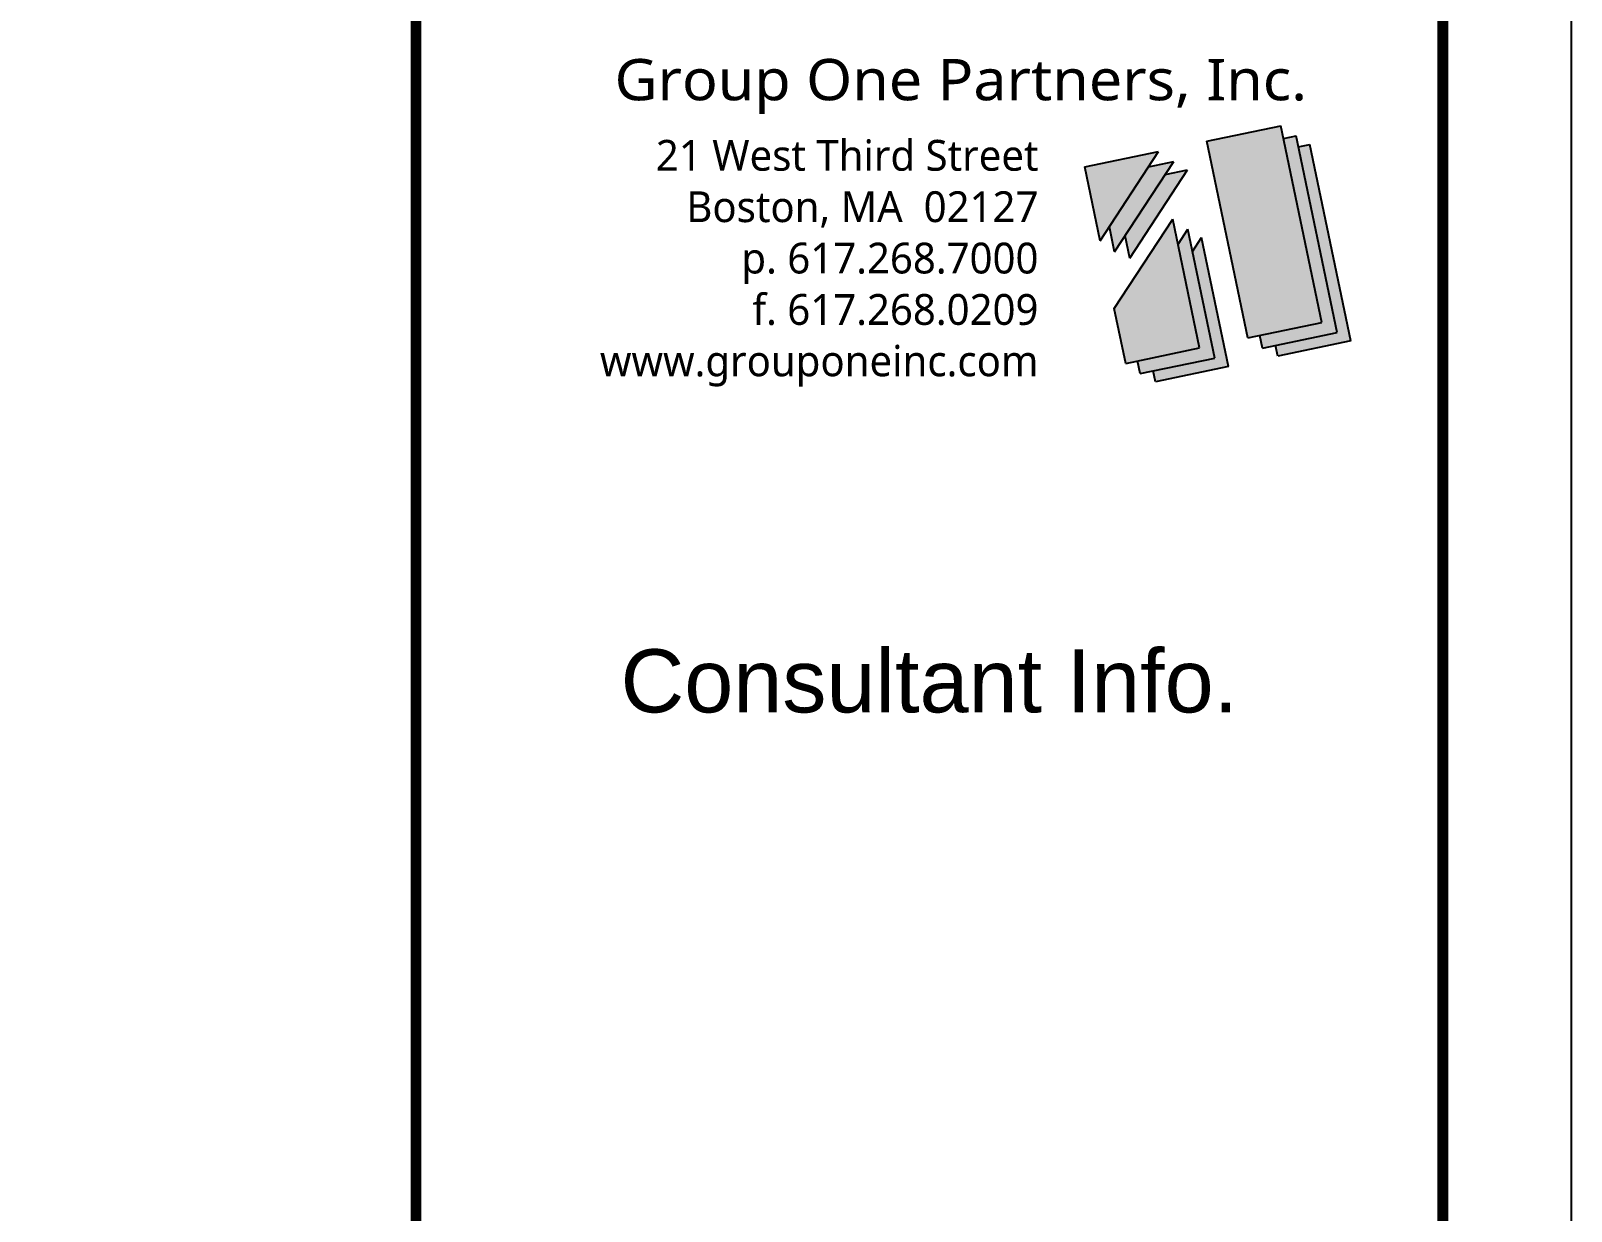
# Model space of a CAD drawing. Extents: x -0.1 to 35.9, y -0.1 to 23.9.
# Drawn here: x 31.372 to 35.872, y 16.976 to 20.425 of the extents above; entities that cross this region are included whole.
import ezdxf

# ---------------------------------------------------------------- set-up
doc = ezdxf.new("R2010")
doc.units = 0
doc.header["$LTSCALE"] = 48
doc.header["$MEASUREMENT"] = 0
doc.layers.add('0-BORDER', color=7, linetype='Continuous')
doc.layers.add('title infomraiton', color=7, linetype='Continuous')
doc.styles.add('Arial_1', font='arial.ttf', dxfattribs={"height": 0.092206})
doc.styles.get("Standard").update_dxf_attribs({"font": 'archs.shx'})

# ---------------------------------------------------------------- blocks, each defined once
blk = doc.blocks.new('GOP Logo')
at = {"layer": 'title infomraiton'}
h = blk.add_hatch(color=250, dxfattribs=at)
h.paths.add_polyline_path([(0.0045, 0.3341), (-0.1027, 0.3117), (-0.0803, 0.2043)])
h.paths.add_polyline_path([(0.025, 0.2359), (-0.0598, 0.106), (-0.0432, 0.0265), (0.064, 0.0489)])
h.paths.add_polyline_path([(0.1819, 0.3711), (0.0746, 0.3487), (0.1341, 0.0635), (0.2414, 0.0859)])
h = blk.add_hatch(color=8, dxfattribs=at)
h.paths.add_polyline_path([(0.0264, 0.3195), (-0.01, 0.3119), (-0.0669, 0.2248), (-0.0593, 0.1884)])
h.paths.add_polyline_path([(0.0469, 0.2213), (0.0326, 0.1995), (0.064, 0.0489), (-0.0262, 0.03), (-0.0224, 0.0117), (0.0859, 0.0343)])
h.paths.add_polyline_path([(0.2633, 0.0713), (0.2038, 0.3565), (0.1857, 0.3528), (0.2414, 0.0859), (0.1511, 0.0671), (0.155, 0.0487)])
h = blk.add_hatch(color=244, dxfattribs=at)
h.paths.add_polyline_path([(0.0463, 0.3073), (0.014, 0.3006), (-0.0441, 0.2115), (-0.0374, 0.1792)])
h.paths.add_polyline_path([(0.0668, 0.2091), (0.0537, 0.189), (0.0859, 0.0343), (-0.0033, 0.0157), (0, 0), (0.1058, 0.0221)])
h.paths.add_polyline_path([(0.2832, 0.0591), (0.2237, 0.3443), (0.207, 0.3409), (0.2633, 0.0713), (0.1741, 0.0527), (0.1773, 0.037)])
at = {"layer": 'title infomraiton', "color": 250}
for p, q in [((0.0746, 0.3487), (0.1819, 0.3711)), ((0.2414, 0.0859), (0.1819, 0.3711)), ((0.1341, 0.0635), (0.0746, 0.3487)), ((-0.1027, 0.3117), (0.0045, 0.3341)), ((-0.0803, 0.2043), (0.0045, 0.3341)), ((-0.0803, 0.2043), (-0.1027, 0.3117)), ((-0.0598, 0.106), (0.025, 0.2359)), ((0.064, 0.0489), (0.025, 0.2359)), ((-0.0432, 0.0265), (-0.0598, 0.106)), ((0.1341, 0.0635), (0.2414, 0.0859)), ((-0.0432, 0.0265), (0.064, 0.0489))]:
    blk.add_line(p, q, dxfattribs=at)
at = {"layer": 'title infomraiton', "color": 8}
for p, q in [((0.1857, 0.3528), (0.2038, 0.3565)), ((0.2633, 0.0713), (0.2038, 0.3565)), ((-0.0593, 0.1884), (0.0264, 0.3195)), ((-0.01, 0.3119), (0.0264, 0.3195)), ((-0.0593, 0.1884), (-0.0669, 0.2248)), ((0.0326, 0.1995), (0.0469, 0.2213)), ((0.0859, 0.0343), (0.0469, 0.2213)), ((0.155, 0.0487), (0.1511, 0.0671)), ((0.155, 0.0487), (0.2633, 0.0713)), ((-0.0224, 0.0117), (-0.0262, 0.03)), ((-0.0224, 0.0117), (0.0859, 0.0343))]:
    blk.add_line(p, q, dxfattribs=at)
at = {"layer": 'title infomraiton', "color": 244}
for p, q in [((0.207, 0.3409), (0.2237, 0.3443)), ((0.2832, 0.0591), (0.2237, 0.3443)), ((-0.0374, 0.1792), (0.0463, 0.3073)), ((0.014, 0.3006), (0.0463, 0.3073)), ((-0.0374, 0.1792), (-0.0441, 0.2115)), ((0.0537, 0.189), (0.0668, 0.2091)), ((0.1058, 0.0221), (0.0668, 0.2091)), ((0.1773, 0.037), (0.1741, 0.0527)), ((0.2832, 0.0591), (0.1773, 0.037)), ((0, 0), (-0.0033, 0.0157)), ((0.1058, 0.0221), (0, 0))]:
    blk.add_line(p, q, dxfattribs=at)
blk = doc.blocks.new('G1 Logo')
at = {"layer": 'title infomraiton', "xscale": 1.830626393072401, "yscale": 1.830626393072401, "zscale": 1.830626393072401}
blk.add_blockref('GOP Logo', (0.3101, -0.8414), dxfattribs=at)
at = {"layer": 'title infomraiton', "attachment_point": 3}
for s, insert, char_height, width in [('{\\fLucida Sans|b0|i0|c0|p34;\\W1.1;\\C244;\\c3022000;Group One Partners, Inc.}', (0.7125, 0.0156), 0.109635, 3.497836), ('{\\fLucida Sans|b0|i0|c0|p34;\\C251;\\c5526612;21 West Third Street\\PBoston, MA  02127\\Pp. 617.268.7000\\Pf. 617.268.0209\\P\\C256;www.grouponeinc.com}', (-0.0008, -0.1993), 0.081861, 5.223436)]:
    blk.add_mtext(s, dxfattribs=dict(at, insert=insert, char_height=char_height, width=width))

msp = doc.modelspace()

# ---------------------------------------------------------------- linework, layer by layer
at = {"layer": '0-BORDER', "const_width": 0.0312}
for points in [[(0.8725, 23.4984), (0.8725, 0.2484), (32.4975, 0.2484), (32.4975, 23.4984)], [(32.4975, 0.2484), (35.4975, 0.2484), (35.4975, 23.4984), (32.4975, 23.4984)]]:
    msp.add_lwpolyline(points, close=True, dxfattribs=at)
at = {"layer": 'Defpoints', "color": 11}
msp.add_lwpolyline([(-0.1275, -0.1266), (-0.1275, 23.8734), (35.8725, 23.8734), (35.8725, -0.1266), (-0.1275, -0.1266)], dxfattribs=at)

# ---------------------------------------------------------------- block references
at = {"layer": '0-BORDER', "xscale": 1.1, "yscale": 1.1, "zscale": 1.1}
msp.add_blockref('G1 Logo', (34.3171, 20.3254), dxfattribs=at)

# ---------------------------------------------------------------- texts
at = {"layer": 'Defpoints', "color": 11, "insert": (33.9975, 18.618), "char_height": 0.184401, "width": 2.162371, "attachment_point": 2, "style": 'Arial_1'}
msp.add_mtext('Consultant Info.', dxfattribs=at)

doc.saveas('drawing.dxf')
